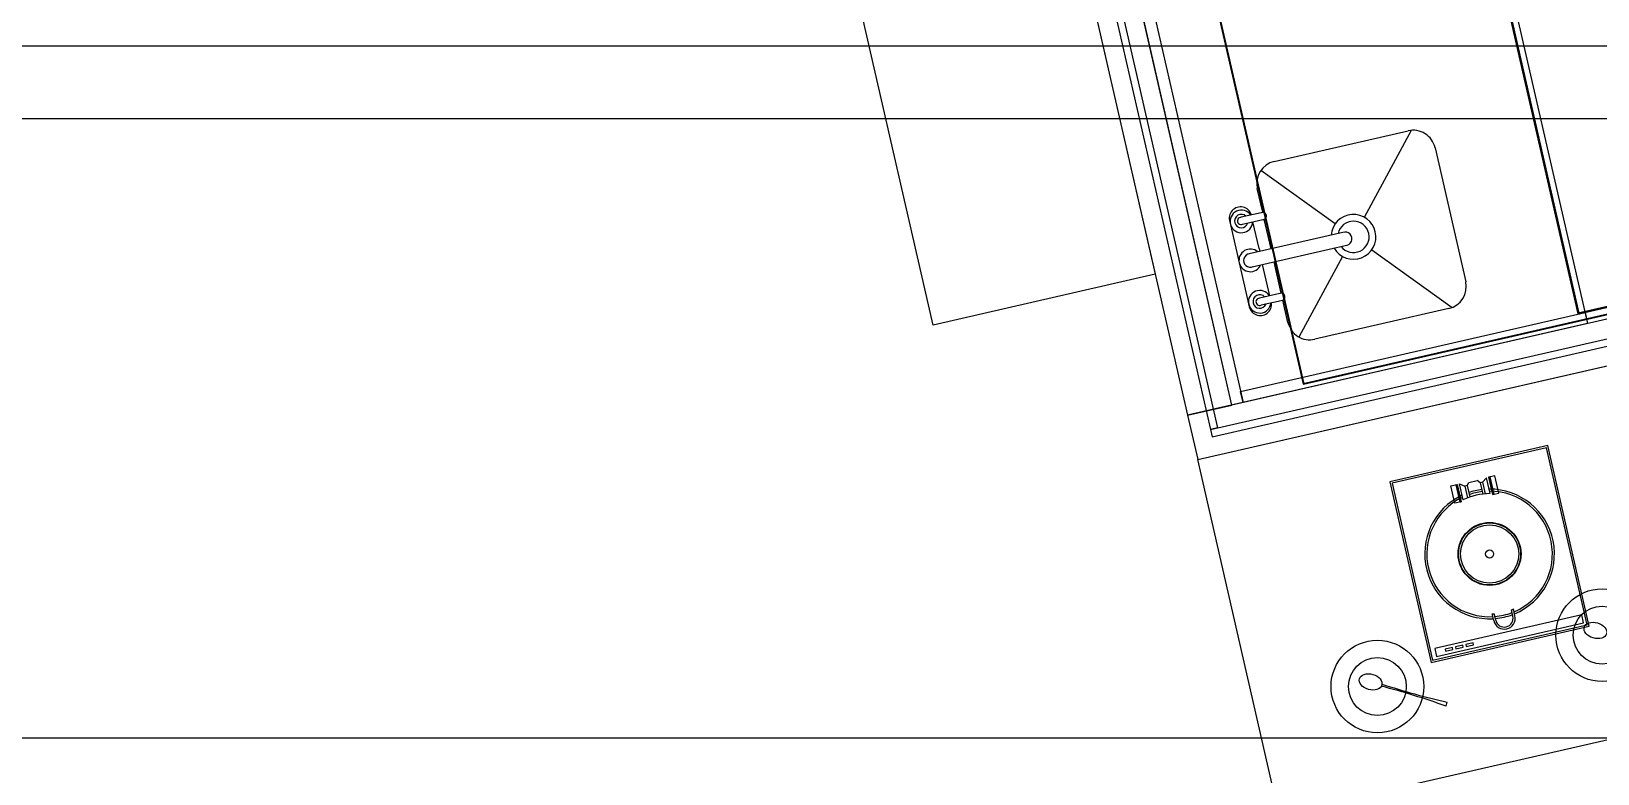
# Model space of a CAD drawing. Header units: millimetres. Extents: x 1667 to 847943, y 724 to 1832625.
# Drawn here: x 637433 to 640868, y 715247 to 716875 of the extents above; entities that cross this region are included whole.
import ezdxf

# ---------------------------------------------------------------- set-up
doc = ezdxf.new("R2010")
doc.units = ezdxf.units.MM
doc.linetypes.add('CENTER', pattern=[2, 1.25, -0.25, 0.25, -0.25])
for name, color, linetype, lineweight in [('DIMENSION_MOFA', 66, 'CENTER', 15), ('FURNITURE_MOFA', 46, 'Continuous', 5), ('GH - KIT - PLAN', 32, 'Continuous', 0), ('GH - KIT EQUIP.', 2, 'Continuous', 9), ('glass', 4, 'Continuous', 0), ('TEXT_MOFA', 6, 'Continuous', 18), ('WALL - NEW', 7, 'Continuous', 0)]:
    doc.layers.add(name, color=color, linetype=linetype, lineweight=lineweight)
doc.layers.add('Fusible link', color=7, linetype='Continuous', true_color=0x30c200)
doc.layers.add('SSE PIPING', color=7, linetype='Continuous', lineweight=30, true_color=0x0512c2)
doc.styles.add('1-100', font='arial.ttf', dxfattribs={"height": 120})

# ---------------------------------------------------------------- blocks, each defined once
blk = doc.blocks.new('SINK')
at = {"layer": 'FURNITURE_MOFA'}
for p, q in [((578109.7, 211491.4), (577915.6, 211491.4)), ((577915.6, 211442.3), (577915.6, 211442.2)), ((577915.6, 211442.2), (577916.8, 211442.2)), ((577916.8, 211465.2), (577916.8, 211420)), ((577932, 211420), (577932, 211465.2)), ((577932, 211442.2), (578002.8, 211442.2)), ((578002.8, 211466.1), (578002.8, 211256.4)), ((578031.9, 211255), (578031.9, 211465.8)), ((578038.5, 211442.2), (578031.9, 211442.2)), ((578038.5, 211442.2), (578098.8, 211442.2)), ((578098.8, 211465.2), (578098.8, 211420)), ((578114.1, 211420), (578114.1, 211465.2)), ((577866.5, 211416.5), (577916.7, 211416.5)), ((577932.1, 211416.5), (578002.8, 211416.5)), ((578031.9, 211416.5), (578098.7, 211416.5)), ((578114.2, 211416.5), (578168, 211416.5)), ((577980.6, 211267.4), (577829.8, 211400.2)), ((578053.9, 211267.4), (578204.7, 211400.2)), ((577817.3, 211065.7), (577817.3, 211367.3)), ((578217.3, 211367.3), (578217.3, 211065.7)), ((577980.6, 211201.7), (577817.8, 211058.2)), ((578053.9, 211201.7), (578216.7, 211058.2)), ((578168, 211016.5), (577866.5, 211016.5))]:
    blk.add_line(p, q, dxfattribs=at)
for centre, radius, start, end in [((577918.9, 211466.8), 24.8, 83.6375, 265.1112), ((577924.4, 211466.7), 24.8, 287.9421, 252.0579), ((577924.9, 211466.7), 14.8, 298.8271, 236.561), ((577924.4, 211467.2), 7.87, 345.6134, 194.3866), ((578017.5, 211466.7), 24.8, 305.6219, 233.6179), ((578017.3, 211466.5), 14.8, 353.6262, 192.1333), ((578105.2, 211466.7), 24.8, 291.0633, 255.1249), ((578105.9, 211466.7), 14.8, 303.439, 241.1729), ((578106.4, 211467.2), 7.87, 345.6134, 194.3866), ((578112.5, 211466.8), 24.8, 273.6196, 96.3625), ((577866.5, 211367.3), 49.2, 90, 180), ((577924.4, 211418), 7.87, 165.6134, 14.3866), ((578106.4, 211418), 7.87, 165.6134, 14.3866), ((578168, 211367.3), 49.2, 0, 90), ((578017.3, 211234.6), 49.2, 107.0555, 72.6537), ((578017.3, 211234.6), 34.4, 114.7713, 64.7909), ((578017.3, 211253.3), 14.8, 167.8667, 6.3738), ((577866.5, 211065.7), 49.2, 180, 270), ((578168, 211065.7), 49.2, 270, 0)]:
    blk.add_arc(centre, radius, start, end, dxfattribs=at)
blk = doc.blocks.new('*U784')
at = {"layer": 'glass', "color": 4}
for p, q in [((16667.324, -11791.726), (16667.3, -11791.726)), ((16667.3, -11791.726), (16667.3, -11795.2659)), ((16667.324, -11791.726), (16667.324, -11795.2659)), ((16667.324, -11795.2659), (16667.3, -11795.2659))]:
    blk.add_line(p, q, dxfattribs=at)
blk = doc.blocks.new('*U785')
at = {"layer": 'glass', "color": 4}
for p, q in [((16667.324, -11791.5978), (16667.3, -11791.5978)), ((16667.3, -11791.5978), (16667.3, -11798.0785)), ((16667.324, -11791.5978), (16667.324, -11798.0785)), ((16667.324, -11798.0785), (16667.3, -11798.0785))]:
    blk.add_line(p, q, dxfattribs=at)
blk = doc.blocks.new('FSS 02')
at = {"layer": 'Fusible link', "color": 1, "true_color": 0xff0000, "elevation": 0}
blk.add_lwpolyline([(1173332.1, -1360200), (1173332.1, -1361030.4), (1176241.1, -1361030.4), (1176241.1, -1359547.3)], dxfattribs=at)
at = {"layer": 'SSE PIPING', "elevation": 0}
blk.add_lwpolyline([(1173626.4, -1359768), (1173954.9, -1359768), (1173954.9, -1361014.9), (1175972.9, -1361014.9), (1175972.9, -1359373.2), (1176127.2, -1359373.2)], dxfattribs=at)
blk = doc.blocks.new('FURNITURE BOH')
at = {"layer": 'GH - KIT EQUIP.'}
for p, q in [((-27421.9, 6325, 0), (-27411.2, 6317.5, 0)), ((-27421.9, 6289.3, 0), (-27421.9, 6325, 0)), ((-27406.1, 6317.5, 0), (-27401, 6323.7, 0)), ((-27401, 6323.7, 0), (-27382.1, 6323.7, 0)), ((-27377, 6317.5, 0), (-27382.1, 6323.7, 0)), ((-27361.1, 6325, 0), (-27371.8, 6317.5, 0)), ((-27361.1, 6289.3, 0), (-27361.1, 6325, 0)), ((-27406.1, 6317.5, 0), (-27411.2, 6317.5, 0)), ((-27411.2, 6317.5, 0), (-27411.2, 6291.3, 0)), ((-27406.1, 6317.5, 0), (-27406.1, 6292, 0)), ((-27371.8, 6317.5, 0), (-27377, 6317.5, 0)), ((-27377, 6317.5, 0), (-27377, 6292, 0)), ((-27371.8, 6317.5, 0), (-27371.8, 6291.3, 0)), ((-27415.5, 6015.9, 0), (-27415.5, 6031.3, 0)), ((-27410.9, 6015.9, 0), (-27410.9, 6030.5, 0)), ((-27372.3, 6015.9, 0), (-27372.3, 6030.5, 0)), ((-27367.6, 6015.9, 0), (-27367.6, 6031.3, 0))]:
    blk.add_line(p, q, dxfattribs=at)
at = {"layer": 'GH - KIT EQUIP.', "lineweight": 0, "ltscale": 10}
blk.add_line((-27559.1, 5856.3, 0), (-27554.6, 5864.4, 0), dxfattribs=at)
at = {"layer": 'GH - KIT EQUIP.', "ltscale": 0.5, "elevation": 0}
blk.add_lwpolyline([(-27969.4, 6922.2), (-28469.4, 6922.2), (-28469.4, 8722.5), (-27969.4, 8722.5)], close=True, dxfattribs=at)
at = {"layer": 'GH - KIT EQUIP.', "elevation": 0}
for points in [[(-27069.4, 7504.9), (-27069.4, 6605), (-27869.4, 6605), (-27869.4, 7504.9)], [(-27869.4, 7504.9), (-27844.4, 7504.9), (-27844.4, 6605), (-27869.4, 6605)], [(-27069.4, 6630), (-27069.4, 6605), (-27844.4, 6605), (-27844.4, 6630)], [(-27213.7, 6363.6), (-27569.3, 6363.7), (-27569.4, 5957.3), (-27213.8, 5957.3)], [(-27217.7, 6359.7), (-27565.4, 6359.7), (-27565.4, 5961.2), (-27217.7, 5961.2)], [(-27441.3, 6286.1), (-27441.3, 6325), (-27427.1, 6325), (-27427.1, 6286.1)], [(-27341.8, 6286.1), (-27341.8, 6325), (-27356, 6325), (-27356, 6286.1)], [(-27224.5, 5985.2), (-27555.1, 5985.2), (-27555.1, 5967.4), (-27224.5, 5967.4)], [(-27516.7, 5978.5), (-27533.4, 5978.5), (-27533.4, 5974.1), (-27516.7, 5974.1)], [(-27493.4, 5978.5), (-27510.1, 5978.5), (-27510.1, 5974.1), (-27493.4, 5974.1)], [(-27470.2, 5978.5), (-27486.8, 5978.5), (-27486.8, 5974.1), (-27470.2, 5974.1)]]:
    blk.add_lwpolyline(points, close=True, dxfattribs=at)
for points in [[(-27969.4, 6505), (-22580, 6505), (-22580, 2255), (-23380, 2255), (-23380, 5705), (-27969.4, 5705), (-27969.4, 6505)], [(-27429.3, 6325), (-27429.9, 6325), (-27429.9, 6286.1), (-27429.3, 6286.1)], [(-27429.3, 6325), (-27429.3, 6286.1), (-27427.1, 6286.1)], [(-27353.8, 6325), (-27353.8, 6286.1), (-27356, 6286.1)], [(-27353.8, 6325), (-27353.2, 6325), (-27353.2, 6286.1), (-27353.8, 6286.1)]]:
    blk.add_lwpolyline(points, dxfattribs=at)
at = {"layer": 'GH - KIT EQUIP.'}
for radius in [69, 68, 63.9, 8.9]:
    blk.add_circle((-27391.6, 6160.5, 0), radius, dxfattribs=at)
at = {"layer": 'GH - KIT EQUIP.', "lineweight": 0, "ltscale": 10}
for centre, radius in [((-27696.4, 5931.9, 0), 101.6), ((-27190.8, 5931.9, 0), 101.6), ((-27696.4, 5931.9, 0), 63.5), ((-27190.8, 5931.9, 0), 63.5)]:
    blk.add_circle(centre, radius, dxfattribs=at)
at = {"layer": 'GH - KIT EQUIP.'}
for centre, radius, start, end in [((-27391.6, 6160.5, 0), 142.2, 102.3376, 260.3034), ((-27391.6, 6160.5, 0), 137.7, 102.7538, 259.9788), ((-27391.6, 6160.5, 0), 132.3, 76.7118, 103.2766), ((-27391.6, 6160.5, 0), 142.2, 84.1128, 95.8756), ((-27391.6, 6160.5, 0), 137.7, 83.9171, 96.0714), ((-27391.6, 6160.5, 0), 142.2, 279.685, 77.6508), ((-27391.6, 6160.5, 0), 137.7, 280.0096, 77.2347), ((-27391.6, 6160.5, 0), 131.4, 259.4937, 261.5426), ((-27391.6, 6015.9, 0), 23.9, 179.9942, 359.9942), ((-27391.6, 6160.5, 0), 137.7, 261.9316, 278.0568), ((-27391.6, 6160.5, 0), 142.2, 262.1921, 277.7964), ((-27391.6, 6015.9, 0), 19.3, 179.9942, 359.9942), ((-27391.6, 6160.5, 0), 131.4, 278.4458, 280.4947)]:
    blk.add_arc(centre, radius, start, end, dxfattribs=at)
at = {"layer": 'GH - KIT EQUIP.', "lineweight": 0, "ltscale": 10}
for centre, start, end in [((-28388.4, 4569.7, 0), 57.196, 62.761), ((-26893.2, 7244.8, 0), 238.8332, 244.3982)]:
    blk.add_arc(centre, 1530.7, start, end, dxfattribs=at)
for centre in [(-27708.5, 5945.1, 0), (-27202.9, 5945.1, 0)]:
    blk.add_ellipse(centre, major_axis=(-22.2, 12.4), ratio=0.673955, dxfattribs=at)
at = {"layer": 'WALL - NEW', "lineweight": -2, "elevation": 0}
for points in [[(-27969.4, 6605), (-27869.4, 6605), (-27869.4, 10840), (-27969.4, 10840)], [(-27969.4, 6605), (-27969.4, 6505), (-24771.4, 6505), (-24771.4, 6605)]]:
    blk.add_lwpolyline(points, close=True, dxfattribs=at)
at = {"layer": 'Fusible link'}
blk.add_blockref('FSS 02', (-1201038.4, 1367646, 0), dxfattribs=at)
at = {"layer": 'GH - KIT - PLAN', "color": 177, "lineweight": 15, "true_color": 0x293189, "rotation": 90}
blk.add_blockref('SINK', (183707.2, -571112.2, 0), dxfattribs=at)
at = {"layer": 'glass'}
for name, p, xscale, yscale, zscale, rotation in [('*U785', (-11139460.7, 7871948.7, 0), 666.6666666725989, 666.6666666725989, 666.6666666725989, 359.9999999999999), ('*U784', (-7889078, -11104986.3, 0), 666.6666666725995, 666.6666666725995, 666.6666666725995, 90)]:
    blk.add_blockref(name, p, dxfattribs=dict(at, xscale=xscale, yscale=yscale, zscale=zscale, rotation=rotation))
blk = doc.blocks.new('ff')
at = {"color": 1, "rotation": 360}
blk.add_blockref('FURNITURE BOH', (69580.092, -18129.993), dxfattribs=at)
at = {"layer": 'TEXT_MOFA', "insert": (38446.372, -13517.71), "char_height": 170, "width": 2506.77682, "attachment_point": 1, "rotation": 90, "style": '1-100'}
blk.add_mtext('SERVICE STATION', dxfattribs=at)
blk = doc.blocks.new('zw$DA95')
at = {"lineweight": 0}
for p, q in [((-22619.62, -8862.34), (7941.63, -8862.34)), ((-22619.62, -9021.97), (7941.63, -9021.97))]:
    blk.add_line(p, q, dxfattribs=at)
blk.add_lwpolyline([(-45646.03, 16966.82), (40839.29, 16966.82), (40839.29, -10381.13), (-45646.03, -10381.13)], close=True, dxfattribs=at)

msp = doc.modelspace()

# ---------------------------------------------------------------- block references
at = {"layer": 'DIMENSION_MOFA', "rotation": 12.89632932256583}
msp.add_blockref('ff', (596835.137, 717980.215), dxfattribs=at)

# ---------------------------------------------------------------- next in the draw order: block references
msp.add_blockref('zw$DA95', (633936.771, 725705.715))

doc.saveas('drawing.dxf')
